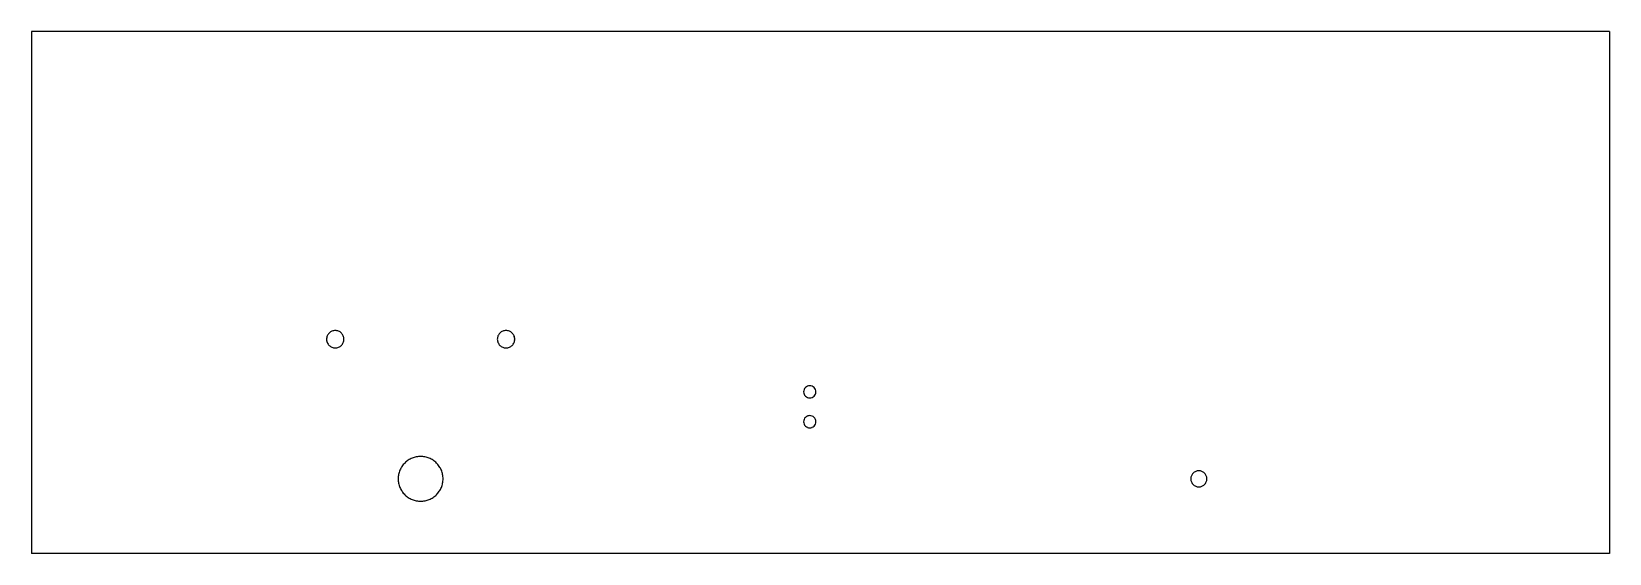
# Model space of a CAD drawing. Header units: millimetres. Extents: x 0 to 636, y -105 to 105.
import ezdxf

# ---------------------------------------------------------------- set-up
doc = ezdxf.new("R2010")
doc.units = ezdxf.units.MM

msp = doc.modelspace()

# ---------------------------------------------------------------- linework, layer by layer
at = {"color": 7, "linetype": 'Continuous', "lineweight": 25}
for p, q in [((0, 105), (0, -105)), ((635.97, 105), (0, 105)), ((635.97, 105), (635.97, -105)), ((635.97, -105), (0, -105))]:
    msp.add_line(p, q, dxfattribs=at)
for points, knots in [([(118.89, -18.8), (118.89, -18.34), (118.99, -17.88), (119.34, -17.03), (119.6, -16.65), (120.25, -16), (120.64, -15.74), (121.49, -15.39), (122.41, -15.21), (123.33, -15.39), (124.17, -15.74), (124.56, -16), (125.21, -16.65), (125.48, -17.03), (125.83, -17.88), (126.01, -18.8), (125.83, -19.72), (125.48, -20.57), (125.21, -20.95), (124.56, -21.6), (124.17, -21.86), (123.33, -22.21), (122.41, -22.39), (121.49, -22.21), (120.64, -21.86), (120.25, -21.6), (119.6, -20.95), (119.34, -20.57), (118.99, -19.72), (118.89, -19.26), (118.89, -18.8)], [0, 0, 0, 0, 0.062496, 0.062504, 0.124994, 0.125007, 0.187496, 0.187505, 0.25, 0.312495, 0.312503, 0.374993, 0.375005, 0.437495, 0.437504, 0.5, 0.562496, 0.562504, 0.624994, 0.625007, 0.687496, 0.687505, 0.75, 0.812495, 0.812504, 0.874993, 0.875005, 0.937495, 0.937504, 1, 1, 1, 1]), ([(118.96, -18.42), (118.94, -18.55), (118.88, -19.06), (118.95, -19.68), (119.18, -20.08), (119.22, -20.14)], [0, 0, 0, 0, 0.214774, 0.884019, 1, 1, 1, 1]), ([(194.75, -18.8), (194.75, -19.26), (194.66, -19.72), (194.3, -20.57), (194.04, -20.95), (193.39, -21.6), (193, -21.86), (192.15, -22.21), (191.24, -22.39), (190.32, -22.21), (189.47, -21.86), (189.08, -21.6), (188.43, -20.95), (188.17, -20.57), (187.82, -19.72), (187.63, -18.8), (187.82, -17.88), (188.17, -17.03), (188.43, -16.65), (189.08, -16), (189.47, -15.74), (190.32, -15.39), (191.24, -15.21), (192.15, -15.39), (193, -15.74), (193.39, -16), (194.04, -16.65), (194.3, -17.03), (194.66, -17.88), (194.75, -18.34), (194.75, -18.8)], [0, 0, 0, 0, 0.062496, 0.062505, 0.124995, 0.125007, 0.187496, 0.187505, 0.25, 0.312495, 0.312504, 0.374993, 0.375006, 0.437496, 0.437504, 0.5, 0.562496, 0.562505, 0.624995, 0.625007, 0.687497, 0.687505, 0.75, 0.812495, 0.812504, 0.874993, 0.875006, 0.937496, 0.937504, 1, 1, 1, 1]), ([(194.68, -19.18), (194.7, -19.05), (194.77, -18.54), (194.69, -17.92), (194.46, -17.52), (194.43, -17.46)], [0, 0, 0, 0, 0.214774, 0.884019, 1, 1, 1, 1]), ([(313.64, -37.55), (313.97, -37.55), (314.29, -37.61), (314.88, -37.86), (315.15, -38.04), (315.61, -38.49), (315.79, -38.76), (316.04, -39.36), (316.17, -40), (316.04, -40.64), (315.79, -41.24), (315.61, -41.51), (315.15, -41.96), (314.88, -42.14), (314.29, -42.39), (313.64, -42.51), (313, -42.39), (312.41, -42.14), (312.13, -41.96), (311.68, -41.51), (311.5, -41.24), (311.25, -40.64), (311.12, -40), (311.25, -39.36), (311.5, -38.76), (311.68, -38.49), (312.13, -38.04), (312.41, -37.86), (313, -37.61), (313.32, -37.55), (313.64, -37.55)], [0, 0, 0, 0, 0.062495, 0.062503, 0.124993, 0.125005, 0.187495, 0.187504, 0.25, 0.312496, 0.312504, 0.374994, 0.375007, 0.437496, 0.437505, 0.5, 0.562495, 0.562503, 0.624993, 0.625005, 0.687495, 0.687504, 0.75, 0.812496, 0.812505, 0.874995, 0.875007, 0.937496, 0.937505, 1, 1, 1, 1]), ([(313.64, -49.55), (313.97, -49.55), (314.29, -49.61), (314.88, -49.86), (315.15, -50.04), (315.61, -50.49), (315.79, -50.76), (316.04, -51.36), (316.17, -52), (316.04, -52.64), (315.79, -53.24), (315.61, -53.51), (315.15, -53.96), (314.88, -54.14), (314.29, -54.39), (313.64, -54.51), (313, -54.39), (312.41, -54.14), (312.13, -53.96), (311.68, -53.51), (311.5, -53.24), (311.25, -52.64), (311.12, -52), (311.25, -51.36), (311.5, -50.76), (311.68, -50.49), (312.13, -50.04), (312.41, -49.86), (313, -49.61), (313.32, -49.55), (313.64, -49.55)], [0, 0, 0, 0, 0.062495, 0.062503, 0.124993, 0.125005, 0.187495, 0.187504, 0.25, 0.312496, 0.312504, 0.374994, 0.375007, 0.437496, 0.437505, 0.5, 0.562495, 0.562503, 0.624993, 0.625005, 0.687495, 0.687504, 0.75, 0.812496, 0.812505, 0.874995, 0.875007, 0.937496, 0.937505, 1, 1, 1, 1]), ([(313.64, -49.55), (313.37, -49.56), (313, -49.58), (312.7, -49.76), (312.63, -49.8)], [0, 0, 0, 0, 0.768959, 1, 1, 1, 1]), ([(156.83, -84), (156.23, -84), (155.05, -83.89), (153.35, -83.37), (151.78, -82.54), (150.4, -81.41), (149.26, -80.04), (148.42, -78.47), (147.89, -76.77), (147.72, -75), (147.89, -73.23), (148.42, -71.53), (149.26, -69.96), (150.39, -68.59), (151.77, -67.46), (153.34, -66.63), (155.05, -66.11), (156.82, -65.94), (158.59, -66.11), (160.29, -66.63), (161.87, -67.46), (163.24, -68.59), (164.38, -69.96), (165.22, -71.53), (165.75, -73.23), (165.92, -75), (165.75, -76.77), (165.23, -78.47), (164.39, -80.04), (163.25, -81.41), (161.87, -82.54), (160.3, -83.37), (158.6, -83.89), (157.42, -84), (156.83, -84)], [0, 0, 0, 0, 0.0312448, 0.0625008, 0.0937522, 0.1250017, 0.1562693, 0.1875016, 0.2187592, 0.25, 0.2812268, 0.3124984, 0.3437164, 0.3749984, 0.4062342, 0.4374993, 0.4687446, 0.5, 0.5312393, 0.5625007, 0.5937473, 0.6250016, 0.6562648, 0.6875015, 0.7187576, 0.75, 0.7812345, 0.8124986, 0.843725, 0.8749983, 0.9062327, 0.9374991, 0.9687441, 1, 1, 1, 1]), ([(470.47, -78.25), (470.04, -78.25), (469.61, -78.17), (468.83, -77.84), (468.46, -77.6), (467.86, -77), (467.62, -76.64), (467.29, -75.85), (467.12, -75), (467.29, -74.15), (467.62, -73.36), (467.86, -73), (468.46, -72.4), (468.83, -72.16), (469.61, -71.83), (470.47, -71.67), (471.32, -71.83), (472.11, -72.16), (472.47, -72.4), (473.07, -73), (473.31, -73.36), (473.64, -74.15), (473.81, -75), (473.64, -75.85), (473.31, -76.64), (473.07, -77), (472.47, -77.6), (472.11, -77.84), (471.32, -78.17), (470.89, -78.25), (470.47, -78.25)], [0, 0, 0, 0, 0.062495, 0.062504, 0.124993, 0.125005, 0.187495, 0.187504, 0.25, 0.312496, 0.312504, 0.374994, 0.375007, 0.437496, 0.437505, 0.5, 0.562495, 0.562504, 0.624993, 0.625005, 0.687495, 0.687504, 0.75, 0.812496, 0.812505, 0.874994, 0.875007, 0.937496, 0.937505, 1, 1, 1, 1])]:
    msp.add_open_spline(points, degree=3, knots=knots, dxfattribs=at)

doc.saveas('drawing.dxf')
